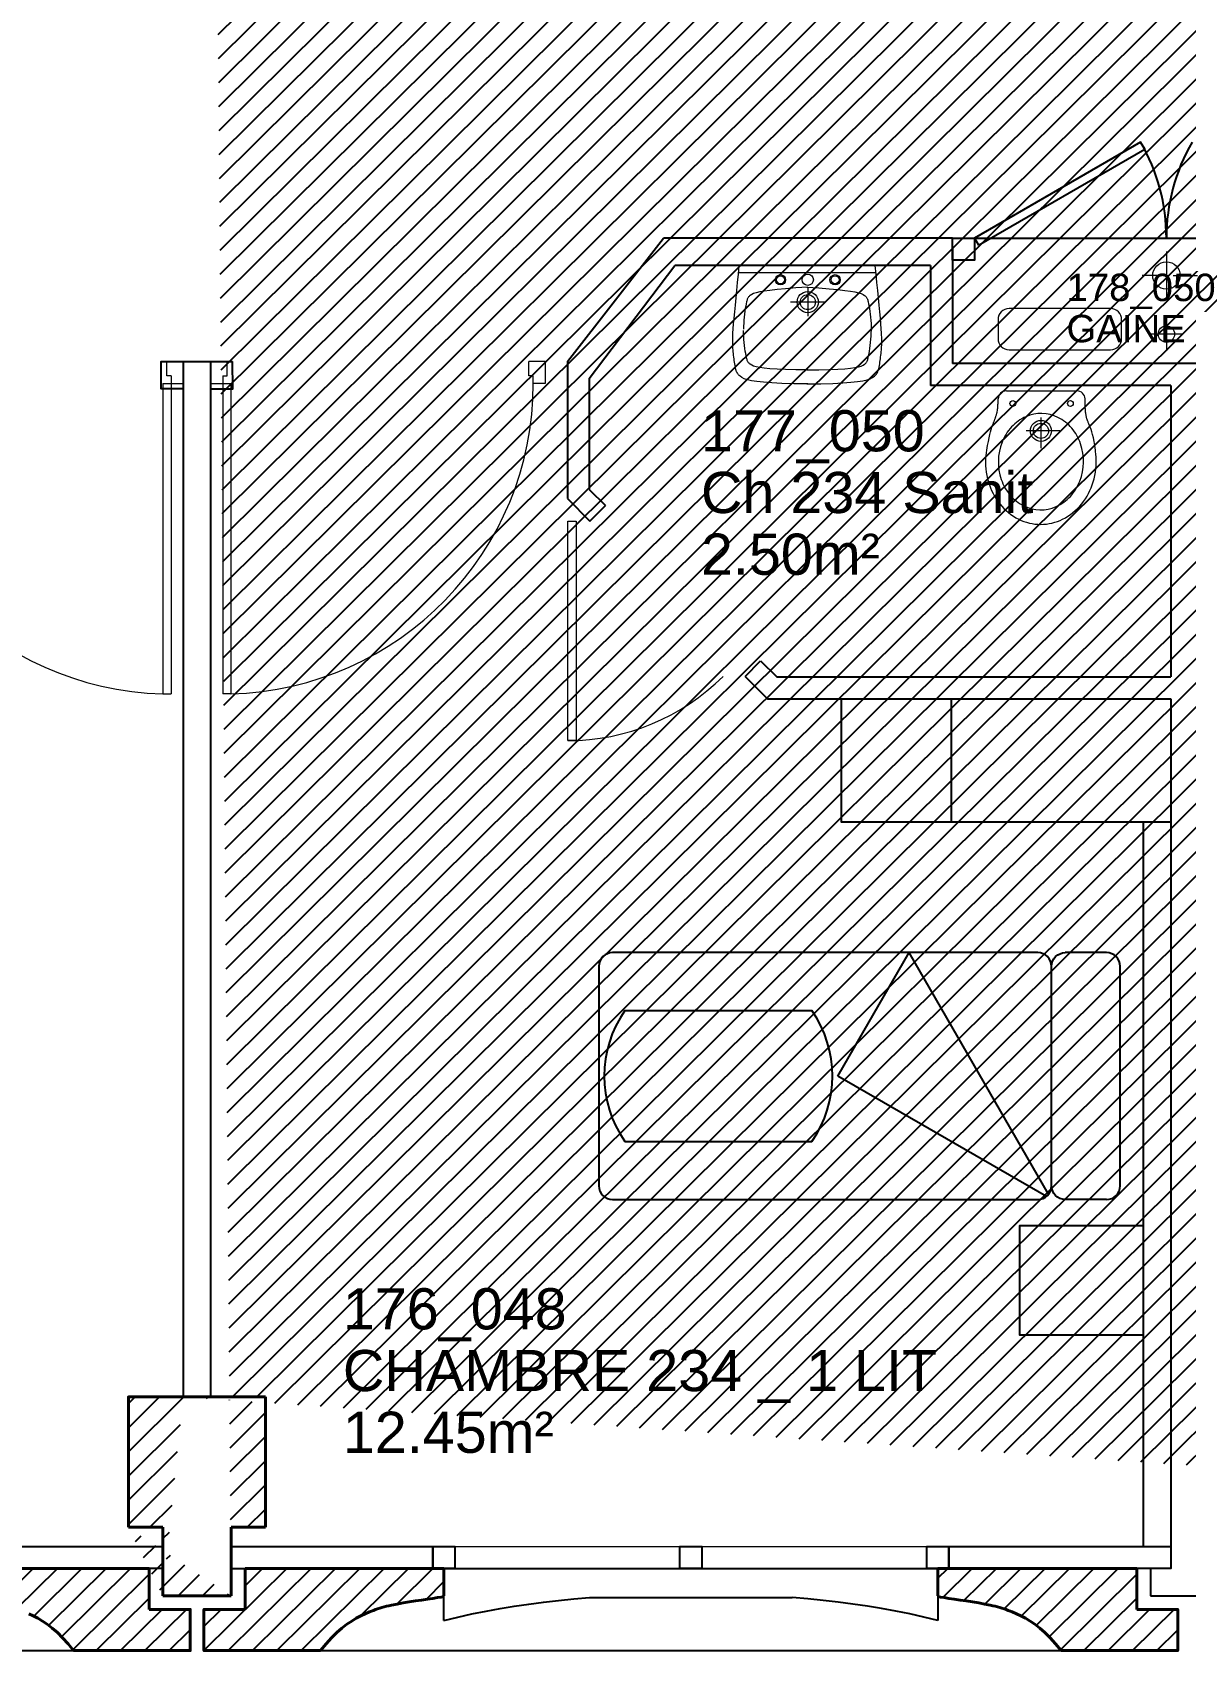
# Model space of a CAD drawing. Header units: millimetres. Extents: x -11 to 211, y -5 to 120.
# Drawn here: x 173.9 to 178.1, y 45.27 to 51.17 of the extents above; entities that cross this region are included whole.
import ezdxf

# ---------------------------------------------------------------- set-up
doc = ezdxf.new("R2010")
doc.units = ezdxf.units.MM
doc.header["$LTSCALE"] = 0.1
doc.header["$MEASUREMENT"] = 0
doc.linetypes.add('CONTINU', pattern=[0])
doc.layers.get('0').update_dxf_attribs({"linetype": 'CONTINUOUS'})
for name, color, linetype in [('400 Lits', 150, 'CONTINUOUS'), ('A_AGENC', 204, 'CONTINUOUS'), ('A_EQMP', 142, 'CONTINUOUS'), ('A_Etiqu_Gaine', 8, 'CONTINUOUS'), ('A_Etiqu_Gaine_ancien', 8, 'CONTINUOUS'), ('A_Etiqu_Gaine_code', 8, 'CONTINUOUS'), ('A_Etiqu_Local', 8, 'CONTINUOUS'), ('A_HACH_STRUC', 7, 'CONTINUOUS'), ('A_MUR_CLOIS', 7, 'CONTINU'), ('A_MURS_ALÈG', 7, 'CONTINU')]:
    doc.layers.add(name, color=color, linetype=linetype)
for name, color, linetype, lineweight in [('A_CHASS', 4, 'CONTINU', 0), ('A_MURS_STRU', 7, 'CONTINU', 40), ('A_PORTE', 8, 'CONTINU', 0), ('A_SANI', 5, 'CONTINU', 0)]:
    doc.layers.add(name, color=color, linetype=linetype, lineweight=lineweight)
doc.styles.add('Attribut', font='arial.ttf')

# ---------------------------------------------------------------- blocks, each defined once
blk = doc.blocks.new('BROCA2-G256')
at = {"layer": '400 Lits', "linetype": 'Continuous'}
for p, q in [((31.970654, 1.825005), (32.230465, 2.275005)), ((32.739193, 1.39386), (32.230465, 2.275005)), ((32.950077, 2.275005), (32.800083, 2.275005)), ((32.75008, 1.425003), (32.75008, 2.225006)), ((32.731224, 1.385891), (31.970654, 1.825005)), ((32.950077, 1.375004), (32.800083, 1.375004))]:
    blk.add_line(p, q, dxfattribs=at)
for points in [[(32.700352, 2.275005), (31.150082, 2.275005, 0.414214), (31.100082, 2.225006), (31.100079, 1.425003, 0.414214), (31.150082, 1.375003), (32.700352, 1.375004)], [(32.700077, 1.375004, 0.414213), (32.750077, 1.425003), (32.75008, 2.225006, 0.414214), (32.700077, 2.275006)], [(32.800083, 1.375004, -0.414213), (32.750083, 1.425003), (32.75008, 2.225006, -0.414214), (32.800083, 2.275006)], [(32.950077, 1.375004, 0.414213), (33.000077, 1.425003), (33.00008, 2.225006, 0.414214), (32.950077, 2.275006)]]:
    blk.add_lwpolyline(points, format="xyb", dxfattribs=at)
blk = doc.blocks.new('A_Etiqu_Local')
at = {"style": 'Attribut', "flags": 1}
for tag, p in [('CODE_HOPITAL', (-0.4463, 1.632)), ('CODE_SITE', (-0.4463, 1.407)), ('CODE_BATIMENT', (-0.4463, 1.182)), ('CODE_SECTEUR', (-0.4463, 0.957)), ('CODE_ETAGE', (-0.4463, 0.732)), ('NOM_NORMALISE', (-0.4463, -0.843)), ('SECTEUR_ACTIVITE', (-0.4463, -1.068)), ('SOUS_SECTEUR_ACTIVITE', (-0.4463, -1.293)), ('VOLUME', (-0.4463, -1.518)), ('SERVICE', (-0.4463, -1.743)), ('CODE_UG', (-0.4463, -1.968)), ('CODE_UA', (-0.4463, -2.193)), ('CODE_POLE', (-0.4463, -2.418)), ('OCCUPANT_EXTERNE', (-0.4463, -2.643)), ('DISPONIBILITE', (-0.4463, -2.868)), ('ACCES_HANDICAPES', (-0.4463, -3.093)), ('NATURE_SOL', (-0.4463, -3.318)), ('RISQUE_LABORATOIRE', (-0.4463, -3.543)), ('AMIANTE', (-0.4463, -3.768))]:
    blk.add_attdef(tag, p, '', height=0.15, dxfattribs=at)
at = {"layer": 'A_Etiqu_Local', "style": 'Attribut'}
for tag, p in [('CODE_PIECE', (-0.4463, 0.282)), ('NOM_USAGE', (-0.4463, 0.057)), ('SURFACE', (-0.4463, -0.168))]:
    blk.add_attdef(tag, p, '', height=0.15, dxfattribs=at)
blk = doc.blocks.new('A_Etiqu_Gaine')
at = {"style": 'Attribut', "flags": 1}
for tag, p in [('CODE_HOPITAL', (-0.4323, 0.8651)), ('CODE_SITE', (-0.4323, 0.7151)), ('CODE_BATIMENT', (-0.4323, 0.5651)), ('CODE_SECTEUR', (-0.4323, 0.4151)), ('CODE_ETAGE', (-0.4323, 0.2651)), ('NOM_NORMALISE', (-0.4323, -0.3349)), ('SECTEUR_ACTIVITE', (-0.4323, -0.4849)), ('SOUS_SECTEUR_ACTIVITE', (-0.4323, -0.6349)), ('SURFACE', (-0.4323, -0.7849)), ('CODE_UG', (-0.4323, -0.9349)), ('CODE_POLE', (-0.4323, -1.0849)), ('AMIANTE', (-0.4323, -1.2349))]:
    blk.add_attdef(tag, p, '', height=0.1, dxfattribs=at)
at = {"layer": 'A_Etiqu_Gaine', "style": 'Attribut'}
blk.add_attdef('NOM_USAGE', (-0.4323, -0.1849), '', height=0.1, dxfattribs=at)
at = {"layer": 'A_Etiqu_Gaine_ancien', "style": 'Attribut'}
blk.add_attdef('CODE_PIECE_ANCIEN', (-0.4323, 0.1151), '', height=0.1, dxfattribs=at)
at = {"layer": 'A_Etiqu_Gaine_code', "style": 'Attribut'}
blk.add_attdef('CODE_PIECE', (-0.4323, -0.0349), '', height=0.1, dxfattribs=at)
blk = doc.blocks.new('BROCA2-G215')
at = {"layer": '400 Lits', "linetype": 'Continuous'}
for p, q in [((24.019503, 2.063558), (24.701082, 2.063558)), ((24.019503, 1.586453), (24.701082, 1.586453))]:
    blk.add_line(p, q, dxfattribs=at)
for start, end in [(145.007771, 214.992539), (325.007913, 34.99193)]:
    blk.add_arc((24.360292, 1.825006), 0.415985, start, end, dxfattribs=at)

msp = doc.modelspace()

# ---------------------------------------------------------------- hatches: boundary and pattern name
at = {"layer": 'A_HACH_STRUC'}
h = msp.add_hatch(dxfattribs=at)
h.set_pattern_fill('ANSI31', color=8, scale=0.5, angle=359.76959, style=0)
h.paths.add_polyline_path([(201.5499, 63.0209), (201.5499, 63.5209), (202.0499, 63.5209), (202.0499, 63.0209)])
h.paths.add_polyline_path([(201.5499, 56.2709), (201.5499, 56.7709), (202.0499, 56.7709), (202.0499, 56.2709)])
h.paths.add_polyline_path([(174.7499, 59.696), (174.2499, 59.696), (174.2499, 60.196), (174.7499, 60.196)], flags=17)
h.paths.add_polyline_path([(181.4499, 52.546), (181.4499, 53.046), (181.9499, 53.046), (181.9499, 52.546)], flags=17)
h.paths.add_polyline_path([(174.7499, 52.546), (174.2499, 52.546), (174.2499, 53.046), (174.7499, 53.046)], flags=17)
h.paths.add_polyline_path([(201.7164, 49.9462), (201.9164, 49.9462), (202.0662, 49.9462), (202.0662, 50.4462), (201.5662, 50.4462), (201.5662, 49.9462)])
h.paths.add_polyline_path([(194.5, 49.9462), (194.7, 49.9462), (194.8499, 49.9462), (194.8499, 50.4462), (194.3499, 50.4462), (194.3499, 49.9462)])
h.paths.add_polyline_path([(194.5, 69.2462), (194.7, 69.2462), (194.8499, 69.2462), (194.8499, 68.7462), (194.3499, 68.7462), (194.3499, 69.2462)])
edge = h.paths.add_edge_path()
edge.add_line((181.6498, 66.5712), (181.7498, 66.5712))
edge.add_line((174.4498, 66.5712), (174.5498, 66.5712))
edge.add_line((181.825, 67.2962), (181.825, 67.0462))
edge.add_line((181.5754, 67.2962), (181.825, 67.2962))
edge.add_line((181.5754, 67.2962), (181.5754, 67.0462))
edge.add_line((181.4499, 67.0462), (181.5754, 67.0462))
edge.add_line((181.4499, 67.0462), (181.4499, 66.5712))
edge.add_line((181.4499, 66.5712), (181.6498, 66.5712))
edge.add_line((181.9499, 67.0462), (181.825, 67.0462))
edge.add_line((181.7498, 66.5712), (181.9499, 66.5712))
edge.add_line((181.9499, 66.5712), (181.9499, 67.0462))
edge.add_line((174.7499, 67.0462), (174.625, 67.0462))
edge.add_line((174.625, 67.2962), (174.625, 67.0462))
edge.add_line((174.5498, 66.5712), (174.7499, 66.5712))
edge.add_line((174.7499, 66.5712), (174.7499, 67.0462))
edge.add_line((174.3753, 67.2962), (174.3753, 67.0462))
edge.add_line((174.2499, 67.0462), (174.3753, 67.0462))
edge.add_line((174.2499, 67.0462), (174.2499, 66.5712))
edge.add_line((174.2499, 66.5712), (174.4498, 66.5712))
edge.add_line((174.3753, 67.2962), (174.625, 67.2962))
edge.add_line((181.6498, 46.1962), (181.9499, 46.1962))
edge.add_line((181.9499, 46.1962), (181.9499, 45.7212))
edge.add_line((181.4499, 45.7212), (181.4499, 46.1962))
edge.add_line((181.4499, 46.1962), (181.6498, 46.1962))
edge.add_line((181.9499, 45.7212), (181.825, 45.7212))
edge.add_line((181.825, 45.4712), (181.825, 45.7212))
edge.add_line((181.5754, 45.4712), (181.825, 45.4712))
edge.add_line((181.5754, 45.4712), (181.5754, 45.7212))
edge.add_line((181.4499, 45.7212), (181.5754, 45.7212))
edge.add_line((174.4498, 46.1962), (174.7499, 46.1962))
edge.add_line((174.7499, 46.1962), (174.7499, 45.7212))
edge.add_line((174.7499, 45.7212), (174.625, 45.7212))
edge.add_line((174.625, 45.4712), (174.625, 45.7212))
edge.add_line((174.2499, 45.7212), (174.2499, 46.1962))
edge.add_line((174.2499, 46.1962), (174.4498, 46.1962))
edge.add_line((174.3753, 45.4712), (174.3753, 45.7212))
edge.add_line((174.2499, 45.7212), (174.3753, 45.7212))
edge.add_line((174.3753, 45.4712), (174.625, 45.4712))
h = msp.add_hatch(dxfattribs=at)
h.set_pattern_fill('ANSI31', color=8, scale=0.5, angle=359.76959, style=0)
h.set_pattern_definition([(44.7696, (173.60019, 45.27117), (-0.044016, 0.0443715), [])])
h.paths.add_polyline_path([(174.3253, 45.5712), (173.6002, 45.5712), (173.6002, 45.4712), (173.6002, 45.4683), (173.6101, 45.4665), (173.624, 45.4643), (173.6409, 45.4617), (173.6603, 45.4589), (173.6816, 45.4557), (173.7039, 45.4524), (173.7268, 45.4488), (173.7494, 45.445), (173.7712, 45.441), (173.7915, 45.4369), (173.8009, 45.4348), (173.8098, 45.4327), (173.8182, 45.4305), (173.8264, 45.4282), (173.8343, 45.4258), (173.8419, 45.4233), (173.8494, 45.4208), (173.8569, 45.418), (173.8643, 45.4152), (173.8718, 45.4122), (173.8872, 45.4056), (173.9032, 45.3981), (173.9196, 45.3893), (173.9366, 45.3791), (173.9541, 45.3671), (173.9722, 45.353), (173.9909, 45.3367), (174.0101, 45.3178), (174.0298, 45.296), (174.0502, 45.2712), (174.4752, 45.2712), (174.4752, 45.4212), (174.3253, 45.4212)])
h = msp.add_hatch(dxfattribs=at)
h.set_pattern_fill('ANSI31', color=8, scale=0.5, angle=359.76959, style=0)
h.set_pattern_definition([(44.7696, (174.52521, 45.27117), (-0.044016, 0.0443715), [])])
h.paths.add_polyline_path([(175.1661, 45.4258), (175.174, 45.4282), (175.1822, 45.4305), (175.1907, 45.4327), (175.1996, 45.4348), (175.2089, 45.4369), (175.2292, 45.441), (175.251, 45.445), (175.2736, 45.4488), (175.2965, 45.4524), (175.3188, 45.4557), (175.3401, 45.4589), (175.3595, 45.4617), (175.3764, 45.4643), (175.3903, 45.4665), (175.4002, 45.4683), (175.4002, 45.5712), (174.6751, 45.5712), (174.6751, 45.4212), (174.5252, 45.4212), (174.5252, 45.2712), (174.9502, 45.2712), (174.9706, 45.296), (174.9903, 45.3178), (175.0095, 45.3367), (175.0282, 45.353), (175.0463, 45.3671), (175.0638, 45.3791), (175.0808, 45.3893), (175.0972, 45.3981), (175.1132, 45.4056), (175.1286, 45.4122), (175.1361, 45.4152), (175.1435, 45.418), (175.151, 45.4208), (175.1585, 45.4233)])
h = msp.add_hatch(dxfattribs=at)
h.set_pattern_fill('ANSI31', color=8, scale=0.5, angle=359.76959, style=0)
h.set_pattern_definition([(44.7696, (177.20019, 45.27117), (-0.044016, 0.0443715), [])])
h.paths.add_polyline_path([(177.9253, 45.5712), (177.2002, 45.5712), (177.2002, 45.4712), (177.2002, 45.4683), (177.2101, 45.4665), (177.224, 45.4643), (177.2409, 45.4617), (177.2603, 45.4589), (177.2816, 45.4557), (177.3039, 45.4524), (177.3268, 45.4488), (177.3494, 45.445), (177.3712, 45.441), (177.3915, 45.4369), (177.4008, 45.4348), (177.4098, 45.4327), (177.4182, 45.4305), (177.4264, 45.4282), (177.4343, 45.4258), (177.4419, 45.4233), (177.4494, 45.4208), (177.4569, 45.418), (177.4643, 45.4152), (177.4718, 45.4122), (177.4872, 45.4056), (177.5032, 45.3981), (177.5196, 45.3893), (177.5366, 45.3791), (177.5541, 45.3671), (177.5722, 45.353), (177.5909, 45.3367), (177.6101, 45.3178), (177.6298, 45.296), (177.6502, 45.2712), (178.0752, 45.2712), (178.0752, 45.4212), (177.9253, 45.4212)])

# ---------------------------------------------------------------- linework, layer by layer
at = {"layer": 'A_AGENC', "color": 8, "linetype": 'Continuous'}
msp.add_line((177.3336, 50.4211), (178.7336, 50.4211), dxfattribs=at)
msp.add_lwpolyline([(177.3486, 50.3951), (177.9548, 50.7451), (177.9398, 50.771), (177.3336, 50.4211)], close=True, dxfattribs=at)
for centre, start, end in [((177.3336, 50.4211), 0.00001, 30.00001), ((178.7336, 50.4211), 150.00001, 180.00001)]:
    msp.add_arc(centre, 0.7, start, end, dxfattribs=at)
at = {"layer": 'A_CHASS', "color": 8, "linetype": 'Continuous'}
for p, q in [((175.4402, 45.6512), (176.2602, 45.6512)), ((176.2602, 45.5712), (175.4402, 45.5712))]:
    msp.add_line(p, q, dxfattribs=at)
at = {"layer": 'A_CHASS', "color": 8}
for p, q in [((176.3402, 45.6512), (177.1602, 45.6512)), ((176.3402, 45.5712), (177.1602, 45.5712))]:
    msp.add_line(p, q, dxfattribs=at)
at = {"layer": 'A_EQMP', "color": 8, "linetype": 'Continuous'}
for p, q in [((177.2499, 48.2911), (177.2499, 48.7411)), ((177.9499, 45.6512), (177.9499, 48.2911))]:
    msp.add_line(p, q, dxfattribs=at)
msp.add_lwpolyline([(178.0499, 48.7411), (178.0499, 48.2911), (176.8499, 48.2911), (176.8499, 48.7411)], close=True, dxfattribs=at)
msp.add_lwpolyline([(177.9499, 46.4212), (177.4999, 46.4212), (177.4999, 46.8212), (177.9499, 46.8212)], dxfattribs=at)
at = {"layer": 'A_MUR_CLOIS', "color": 8, "linetype": 'Continuous'}
for p, q in [((175.8501, 49.9711), (176.2001, 50.4211)), ((177.2536, 50.4211), (176.2001, 50.4211)), ((177.2536, 50.3836), (177.2536, 49.964)), ((175.9301, 49.9096), (176.2415, 50.3211)), ((177.1736, 50.3211), (176.2415, 50.3211)), ((177.1736, 50.3211), (177.1736, 49.884)), ((174.4499, 49.9711), (174.4498, 46.1962)), ((174.5498, 49.9711), (174.5498, 46.1962)), ((175.8501, 49.9711), (175.8501, 49.4711)), ((178.8136, 49.964), (177.2536, 49.964)), ((175.9301, 49.9096), (175.9301, 49.5042)), ((178.0502, 49.884), (177.1736, 49.884)), ((178.0502, 49.884), (178.0502, 48.8211)), ((175.9301, 49.5042), (175.9888, 49.4455)), ((175.8501, 49.4711), (175.9323, 49.3889)), ((175.9323, 49.3889), (175.9888, 49.4455)), ((176.4979, 48.8232), (176.5545, 48.8798)), ((176.5545, 48.8798), (176.6132, 48.8211)), ((176.4979, 48.8232), (176.5801, 48.7411)), ((176.6132, 48.8211), (177.7715, 48.8211)), ((177.7715, 48.8211), (178.0499, 48.8211)), ((176.5801, 48.7411), (177.8941, 48.7411)), ((177.8941, 48.7411), (178.0499, 48.7411)), ((178.0502, 48.7411), (178.0502, 45.5712)), ((177.9754, 45.5712), (177.9754, 45.4712)), ((178.0504, 45.5712), (177.9754, 45.5712)), ((177.9754, 45.4712), (178.225, 45.4712))]:
    msp.add_line(p, q, dxfattribs=at)
for points in [[(177.3336, 50.4211), (177.3336, 50.3411), (177.2536, 50.3411), (177.2536, 50.4211)], [(175.3602, 45.5712), (175.3602, 45.6512), (175.4402, 45.6512), (175.4402, 45.5712)], [(176.2602, 45.5712), (176.2602, 45.6512), (176.3402, 45.6512), (176.3402, 45.5712)], [(177.1602, 45.5712), (177.1602, 45.6512), (177.2402, 45.6512), (177.2402, 45.5712)]]:
    msp.add_lwpolyline(points, close=True, dxfattribs=at)
for points in [[(174.4499, 49.8711), (174.3694, 49.8711), (174.3696, 49.9711), (174.63, 49.9711)], [(174.5498, 49.8711), (174.6301, 49.8711), (174.63, 49.9711)]]:
    msp.add_lwpolyline(points, dxfattribs=at)
at = {"layer": 'A_MUR_CLOIS', "color": 8}
for points in [[(173.6402, 45.5712), (173.6402, 45.6512), (174.3753, 45.6512), (174.3753, 45.5712)], [(177.2402, 45.5712), (177.2402, 45.6512), (178.0502, 45.6512), (178.0502, 45.5712)]]:
    msp.add_lwpolyline(points, close=True, dxfattribs=at)
for points in [[(174.6251, 45.6512), (175.3602, 45.6512), (175.3602, 45.5712)], [(174.6251, 45.6512), (174.6251, 45.5712), (175.3602, 45.5712)]]:
    msp.add_lwpolyline(points, dxfattribs=at)
at = {"layer": 'A_MURS_ALÈG', "color": 8, "ltscale": 200}
for p, q in [((175.9308, 45.4646), (176.6696, 45.4646)), ((171.3502, 45.2712), (174.0502, 45.2712)), ((174.9502, 45.2712), (177.6502, 45.2712))]:
    msp.add_line(p, q, dxfattribs=at)
for points in [[(175.4002, 45.3812), (175.4002, 45.5712), (177.2002, 45.5712), (177.2002, 45.3812)], [(175.4002, 45.3812), (175.4514, 45.3936), (175.5024, 45.405), (175.5535, 45.4153), (175.6048, 45.4247), (175.6567, 45.4332), (175.7093, 45.4408), (175.7627, 45.4477), (175.8174, 45.4539), (175.8733, 45.4595), (175.9308, 45.4646)], [(177.2002, 45.3812), (177.149, 45.3936), (177.098, 45.405), (177.0469, 45.4153), (176.9956, 45.4247), (176.9437, 45.4332), (176.8911, 45.4408), (176.8376, 45.4477), (176.783, 45.4539), (176.7271, 45.4595), (176.6696, 45.4646)]]:
    msp.add_lwpolyline(points, dxfattribs=at)
at = {"layer": 'A_MURS_STRU', "color": 8, "linetype": 'Continuous'}
for p, q in [((174.2499, 45.7212), (174.3753, 45.7212)), ((174.3753, 45.4712), (174.3753, 45.7212)), ((174.625, 45.4712), (174.625, 45.7212)), ((174.7499, 45.7212), (174.625, 45.7212)), ((173.6002, 45.5712), (174.3253, 45.5712)), ((174.3253, 45.4212), (174.3253, 45.5712)), ((174.6751, 45.4212), (174.6751, 45.5712)), ((175.4002, 45.5712), (174.6751, 45.5712)), ((175.4002, 45.4712), (175.4002, 45.5712)), ((177.2002, 45.5712), (177.9253, 45.5712)), ((177.2002, 45.4712), (177.2002, 45.5712)), ((177.9253, 45.4212), (177.9253, 45.5712)), ((174.3753, 45.4712), (174.625, 45.4712))]:
    msp.add_line(p, q, dxfattribs=at)
for points in [[(174.2499, 45.7212), (174.2499, 46.1962), (174.7499, 46.1962)], [(174.7499, 46.1962), (174.7499, 45.7212)], [(174.9502, 45.2712), (174.9706, 45.296), (174.9903, 45.3178), (175.0095, 45.3367), (175.0282, 45.353), (175.0463, 45.3671), (175.0638, 45.3791), (175.0808, 45.3893), (175.0972, 45.3981), (175.1132, 45.4056), (175.1286, 45.4122), (175.1286, 45.4122), (175.1361, 45.4152), (175.1435, 45.418), (175.151, 45.4208), (175.1585, 45.4233), (175.1661, 45.4258), (175.174, 45.4282), (175.1822, 45.4305), (175.1907, 45.4327), (175.1996, 45.4348), (175.2089, 45.4369), (175.2089, 45.4369), (175.2292, 45.441), (175.251, 45.445), (175.2736, 45.4488), (175.2965, 45.4524), (175.3188, 45.4557), (175.3401, 45.4589), (175.3595, 45.4617), (175.3764, 45.4643), (175.3903, 45.4665), (175.4003, 45.4684)], [(177.6502, 45.2712), (177.6298, 45.296), (177.6101, 45.3178), (177.5909, 45.3367), (177.5722, 45.353), (177.5541, 45.3671), (177.5366, 45.3791), (177.5196, 45.3893), (177.5032, 45.3981), (177.4872, 45.4056), (177.4718, 45.4122), (177.4718, 45.4122), (177.4643, 45.4152), (177.4569, 45.418), (177.4494, 45.4208), (177.4419, 45.4233), (177.4343, 45.4258), (177.4264, 45.4282), (177.4182, 45.4305), (177.4098, 45.4327), (177.4008, 45.4348), (177.3915, 45.4369), (177.3915, 45.4369), (177.3712, 45.441), (177.3494, 45.445), (177.3268, 45.4488), (177.3039, 45.4524), (177.2816, 45.4557), (177.2603, 45.4589), (177.2409, 45.4617), (177.224, 45.4643), (177.2101, 45.4665), (177.2001, 45.4684)], [(174.0502, 45.2712), (174.0298, 45.296), (174.0101, 45.3178), (173.9909, 45.3367), (173.9722, 45.353), (173.9541, 45.3671), (173.9366, 45.3791), (173.9196, 45.3893), (173.9032, 45.3981), (173.8872, 45.4056)], [(174.3253, 45.4212), (174.4752, 45.4212), (174.4752, 45.2712), (174.0502, 45.2712)], [(174.6751, 45.4212), (174.5252, 45.4212), (174.5252, 45.2712), (174.9502, 45.2712)], [(177.9253, 45.4212), (178.0752, 45.4212), (178.0752, 45.2712), (177.6502, 45.2712)]]:
    msp.add_lwpolyline(points, dxfattribs=at)
at = {"layer": 'A_PORTE', "color": 8, "linetype": 'Continuous'}
for p, q in [((174.3897, 49.9188), (174.3897, 49.9711)), ((174.4496, 49.9711), (174.3897, 49.9711)), ((174.4057, 49.9188), (174.3897, 49.9188)), ((174.4057, 49.9188), (174.4057, 48.7594)), ((174.4496, 49.9711), (174.4496, 49.8911)), ((174.5498, 49.9711), (174.5498, 49.8911)), ((174.5498, 49.9711), (174.6097, 49.9711)), ((174.5937, 49.9188), (174.5937, 48.7594)), ((174.5937, 49.9188), (174.6097, 49.9188)), ((174.6097, 49.9188), (174.6097, 49.9711)), ((175.7097, 49.9188), (175.7097, 49.9711)), ((175.7696, 49.9711), (175.7097, 49.9711)), ((175.7257, 49.9188), (175.7097, 49.9188)), ((175.7257, 49.8911), (175.7257, 49.9188)), ((175.7696, 49.9711), (175.7696, 49.8911)), ((174.3757, 49.8911), (174.3757, 48.7594)), ((174.3757, 49.8911), (174.4496, 49.8911)), ((174.5498, 49.8911), (174.6237, 49.8911)), ((174.6237, 49.8911), (174.6237, 48.7594)), ((175.7696, 49.8911), (175.7257, 49.8911)), ((174.3757, 48.7594), (174.4057, 48.7594)), ((174.6237, 48.7594), (174.5937, 48.7594))]:
    msp.add_line(p, q, dxfattribs=at)
msp.add_lwpolyline([(175.8818, 49.3889), (175.8818, 48.5889), (175.8518, 48.5889), (175.8518, 49.3889)], close=True, dxfattribs=at)
at = {"layer": 'A_PORTE', "color": 8}
for centre, start, end in [((174.4057, 49.8911), 180, 268.48138), ((174.5937, 49.8911), 271.51862, 360)]:
    msp.add_arc(centre, 1.132, start, end, dxfattribs=at)
at = {"layer": 'A_PORTE', "color": 8, "linetype": 'Continuous'}
msp.add_arc((175.8518, 49.3889), 0.8, 270, 315.00002, dxfattribs=at)
at = {"layer": 'A_SANI', "color": 8, "linetype": 'Continuous'}
for p, q in [((178.0337, 50.3727), (178.0337, 50.197)), ((176.4768, 50.3211), (176.9721, 50.3211)), ((176.4768, 50.2961), (176.9721, 50.2961)), ((178.0337, 50.2848), (177.9458, 50.2848)), ((178.0587, 50.2848), (178.1466, 50.2848)), ((176.5123, 50.2085), (176.5107, 50.2066)), ((176.5143, 50.2102), (176.5123, 50.2085)), ((176.5165, 50.2119), (176.5143, 50.2102)), ((176.5219, 50.2153), (176.5165, 50.2119)), ((176.5291, 50.2185), (176.5219, 50.2153)), ((176.5388, 50.2216), (176.5291, 50.2185)), ((176.5516, 50.2246), (176.5388, 50.2216)), ((176.568, 50.2276), (176.5516, 50.2246)), ((176.5887, 50.2305), (176.568, 50.2276)), ((176.6144, 50.2334), (176.5887, 50.2305)), ((176.6455, 50.2363), (176.6144, 50.2334)), ((176.6827, 50.2392), (176.6455, 50.2363)), ((176.7267, 50.2422), (176.6827, 50.2392)), ((176.7233, 50.2422), (176.7673, 50.2392)), ((176.7264, 50.2386), (176.7264, 50.1365)), ((176.7673, 50.2392), (176.8045, 50.2363)), ((176.8045, 50.2363), (176.8356, 50.2334)), ((176.8356, 50.2334), (176.8612, 50.2305)), ((176.8612, 50.2305), (176.882, 50.2276)), ((176.882, 50.2276), (176.8984, 50.2246)), ((176.8984, 50.2246), (176.9112, 50.2216)), ((176.9112, 50.2216), (176.9209, 50.2185)), ((176.9209, 50.2185), (176.9281, 50.2153)), ((176.9281, 50.2153), (176.9335, 50.2119)), ((176.9335, 50.2119), (176.9357, 50.2102)), ((176.9357, 50.2102), (176.9376, 50.2085)), ((176.9376, 50.2085), (176.9393, 50.2066)), ((176.4972, 50.154), (176.4959, 50.1435)), ((176.4986, 50.164), (176.4972, 50.154)), ((176.5001, 50.1732), (176.4986, 50.164)), ((176.5017, 50.1816), (176.5001, 50.1732)), ((176.5033, 50.1889), (176.5017, 50.1816)), ((176.5041, 50.1921), (176.5033, 50.1889)), ((176.5049, 50.1951), (176.5041, 50.1921)), ((176.5058, 50.1978), (176.5049, 50.1951)), ((176.5068, 50.2002), (176.5058, 50.1978)), ((176.5079, 50.2025), (176.5068, 50.2002)), ((176.5092, 50.2046), (176.5079, 50.2025)), ((176.5107, 50.2066), (176.5092, 50.2046)), ((176.7897, 50.1875), (176.6632, 50.1875)), ((176.9393, 50.2066), (176.9408, 50.2046)), ((176.9408, 50.2046), (176.9421, 50.2025)), ((176.9421, 50.2025), (176.9432, 50.2002)), ((176.9432, 50.2002), (176.9442, 50.1978)), ((176.9442, 50.1978), (176.9451, 50.1951)), ((176.9451, 50.1951), (176.9459, 50.1921)), ((176.9459, 50.1921), (176.9467, 50.1889)), ((176.9467, 50.1889), (176.9483, 50.1816)), ((176.9483, 50.1816), (176.9499, 50.1732)), ((176.9499, 50.1732), (176.9514, 50.1639)), ((176.9514, 50.1639), (176.9528, 50.1539)), ((176.9528, 50.1539), (176.9541, 50.1433)), ((177.8302, 50.164), (177.4602, 50.164)), ((176.4923, 50.0994), (176.492, 50.0886)), ((176.4929, 50.1104), (176.4923, 50.0994)), ((176.4937, 50.1216), (176.4929, 50.1104)), ((176.4947, 50.1327), (176.4937, 50.1216)), ((176.4959, 50.1435), (176.4947, 50.1327)), ((176.9541, 50.1433), (176.9553, 50.1322)), ((176.9553, 50.1322), (176.9563, 50.1208)), ((176.9563, 50.1208), (176.9571, 50.1093)), ((176.9571, 50.1093), (176.9577, 50.0978)), ((176.9577, 50.0978), (176.9581, 50.0864)), ((177.4202, 50.124), (177.4202, 50.054)), ((177.8702, 50.054), (177.8702, 50.124)), ((178.0337, 50.1325), (178.0337, 50.0096)), ((176.4923, 50.0735), (176.492, 50.0843)), ((176.4929, 50.0625), (176.4923, 50.0735)), ((176.4937, 50.0513), (176.4929, 50.0625)), ((176.4947, 50.0402), (176.4937, 50.0513)), ((176.4959, 50.0293), (176.4947, 50.0402)), ((176.9541, 50.0296), (176.9553, 50.0407)), ((176.9553, 50.0407), (176.9563, 50.0521)), ((176.9563, 50.0521), (176.9571, 50.0636)), ((176.9571, 50.0636), (176.9577, 50.0751)), ((176.9577, 50.0751), (176.9581, 50.0865)), ((178.0952, 50.0711), (177.9722, 50.0711)), ((176.4972, 50.0188), (176.4959, 50.0293)), ((176.4986, 50.0089), (176.4972, 50.0188)), ((176.5001, 49.9997), (176.4986, 50.0089)), ((176.5017, 49.9913), (176.5001, 49.9997)), ((176.5033, 49.984), (176.5017, 49.9913)), ((176.5041, 49.9808), (176.5033, 49.984)), ((176.5049, 49.9778), (176.5041, 49.9808)), ((176.5058, 49.9751), (176.5049, 49.9778)), ((176.5068, 49.9727), (176.5058, 49.9751)), ((176.5079, 49.9704), (176.5068, 49.9727)), ((176.9421, 49.9704), (176.9432, 49.9727)), ((176.9432, 49.9727), (176.9442, 49.9751)), ((176.9442, 49.9751), (176.9451, 49.9778)), ((176.9451, 49.9778), (176.9459, 49.9808)), ((176.9459, 49.9808), (176.9467, 49.984)), ((176.9467, 49.984), (176.9483, 49.9913)), ((176.9483, 49.9913), (176.9499, 49.9997)), ((176.9499, 49.9997), (176.9514, 50.009)), ((176.9514, 50.009), (176.9528, 50.019)), ((176.9528, 50.019), (176.9541, 50.0296)), ((177.4602, 50.014), (177.8302, 50.014)), ((176.5092, 49.9683), (176.5079, 49.9704)), ((176.5107, 49.9663), (176.5092, 49.9683)), ((176.5123, 49.9644), (176.5107, 49.9663)), ((176.5143, 49.9627), (176.5123, 49.9644)), ((176.5165, 49.961), (176.5143, 49.9627)), ((176.5219, 49.9576), (176.5165, 49.961)), ((176.5291, 49.9545), (176.5219, 49.9576)), ((176.5388, 49.9516), (176.5291, 49.9545)), ((176.5516, 49.9489), (176.5388, 49.9516)), ((176.568, 49.9465), (176.5516, 49.9489)), ((176.5887, 49.9444), (176.568, 49.9465)), ((176.6144, 49.9427), (176.5887, 49.9444)), ((176.6455, 49.9414), (176.6144, 49.9427)), ((176.6827, 49.9406), (176.6455, 49.9414)), ((176.7267, 49.9402), (176.6827, 49.9406)), ((176.7233, 49.9402), (176.7673, 49.9406)), ((176.7673, 49.9406), (176.8045, 49.9414)), ((176.8045, 49.9414), (176.8356, 49.9427)), ((176.8356, 49.9427), (176.8612, 49.9444)), ((176.8612, 49.9444), (176.882, 49.9465)), ((176.882, 49.9465), (176.8984, 49.9489)), ((176.8984, 49.9489), (176.9112, 49.9516)), ((176.9112, 49.9516), (176.9209, 49.9545)), ((176.9209, 49.9545), (176.9281, 49.9576)), ((176.9281, 49.9576), (176.9335, 49.961)), ((176.9335, 49.961), (176.9357, 49.9627)), ((176.9357, 49.9627), (176.9376, 49.9644)), ((176.9376, 49.9644), (176.9393, 49.9663)), ((176.9393, 49.9663), (176.9408, 49.9683)), ((176.9408, 49.9683), (176.9421, 49.9704)), ((177.4502, 49.864), (177.7073, 49.864)), ((177.4201, 49.832), (177.4202, 49.8352)), ((177.7374, 49.832), (177.7373, 49.8352)), ((177.5763, 49.7671), (177.5763, 49.6548)), ((177.6447, 49.7182), (177.5226, 49.7182))]:
    msp.add_line(p, q, dxfattribs=at)
for points in [[(176.7264, 49.8893), (176.675, 49.8901), (176.6315, 49.8914), (176.595, 49.8931), (176.565, 49.8954), (176.5407, 49.898), (176.5214, 49.9011), (176.5064, 49.9046), (176.4948, 49.9084), (176.4861, 49.9126), (176.4795, 49.9172), (176.4795, 49.9172), (176.4768, 49.9195), (176.4743, 49.922), (176.4722, 49.9247), (176.4703, 49.9275), (176.4686, 49.9306), (176.4671, 49.934), (176.4658, 49.9377), (176.4646, 49.9417), (176.4634, 49.9461), (176.4624, 49.951), (176.4624, 49.951), (176.4613, 49.9563), (176.4603, 49.962), (176.4594, 49.9681), (176.4585, 49.9743), (176.4576, 49.9808), (176.4568, 49.9874), (176.456, 49.9939), (176.4553, 50.0004), (176.4547, 50.0068), (176.4542, 50.013), (176.4542, 50.013), (176.4537, 50.0189), (176.4533, 50.0246), (176.453, 50.0302), (176.4528, 50.0358), (176.4527, 50.0415), (176.4527, 50.0473), (176.4527, 50.0533), (176.4529, 50.0597), (176.4532, 50.0665), (176.4536, 50.0738), (176.4536, 50.0738), (176.4546, 50.0902), (176.4561, 50.1088), (176.4579, 50.1294), (176.46, 50.1521), (176.4624, 50.1765), (176.465, 50.2026), (176.4677, 50.2303), (176.4707, 50.2593), (176.4737, 50.2896), (176.4768, 50.3211)], [(176.7225, 49.8893), (176.7739, 49.8901), (176.8175, 49.8914), (176.8539, 49.8931), (176.8839, 49.8954), (176.9082, 49.898), (176.9275, 49.9011), (176.9426, 49.9046), (176.9541, 49.9084), (176.9628, 49.9126), (176.9694, 49.9172), (176.9694, 49.9172), (176.9722, 49.9195), (176.9746, 49.922), (176.9767, 49.9247), (176.9786, 49.9275), (176.9803, 49.9306), (176.9818, 49.934), (176.9831, 49.9377), (176.9844, 49.9417), (176.9855, 49.9461), (176.9866, 49.951), (176.9866, 49.951), (176.9876, 49.9563), (176.9886, 49.962), (176.9895, 49.9681), (176.9905, 49.9743), (176.9913, 49.9808), (176.9921, 49.9874), (176.9929, 49.9939), (176.9936, 50.0004), (176.9942, 50.0068), (176.9947, 50.013), (176.9947, 50.013), (176.9952, 50.0189), (176.9956, 50.0246), (176.9959, 50.0302), (176.9961, 50.0358), (176.9962, 50.0415), (176.9962, 50.0473), (176.9962, 50.0533), (176.996, 50.0597), (176.9957, 50.0665), (176.9954, 50.0738), (176.9954, 50.0738), (176.9943, 50.0902), (176.9928, 50.1088), (176.991, 50.1294), (176.9889, 50.1521), (176.9866, 50.1765), (176.984, 50.2026), (176.9812, 50.2303), (176.9782, 50.2593), (176.9752, 50.2896), (176.9721, 50.3211)], [(177.3761, 49.6279), (177.379, 49.6473), (177.3819, 49.6645), (177.3848, 49.6796), (177.3876, 49.693), (177.3904, 49.7046), (177.393, 49.7147), (177.3955, 49.7235), (177.3979, 49.7311), (177.4001, 49.7377), (177.4022, 49.7435), (177.4022, 49.7435), (177.4031, 49.7461), (177.404, 49.7485), (177.4049, 49.7509), (177.4057, 49.7531), (177.4065, 49.7552), (177.4073, 49.7573), (177.4081, 49.7594), (177.4088, 49.7614), (177.4096, 49.7635), (177.4103, 49.7655), (177.4103, 49.7655), (177.411, 49.7677), (177.4118, 49.7699), (177.4125, 49.7721), (177.4132, 49.7743), (177.4139, 49.7766), (177.4145, 49.7789), (177.4151, 49.7811), (177.4157, 49.7834), (177.4163, 49.7857), (177.4168, 49.788), (177.4168, 49.788), (177.4177, 49.7924), (177.4184, 49.7967), (177.4189, 49.801), (177.4194, 49.8053), (177.4197, 49.8095), (177.4198, 49.8138), (177.42, 49.8182), (177.42, 49.8227), (177.4201, 49.8273), (177.4201, 49.832)], [(177.7765, 49.6279), (177.7748, 49.6473), (177.7727, 49.6645), (177.7703, 49.6796), (177.7676, 49.693), (177.7648, 49.7046), (177.7619, 49.7147), (177.7589, 49.7235), (177.7561, 49.7311), (177.7534, 49.7377), (177.751, 49.7435), (177.751, 49.7435), (177.7499, 49.7461), (177.7489, 49.7485), (177.7479, 49.7509), (177.7471, 49.7531), (177.7462, 49.7552), (177.7455, 49.7573), (177.7448, 49.7594), (177.7441, 49.7614), (177.7435, 49.7635), (177.7429, 49.7655), (177.7429, 49.7655), (177.7424, 49.7677), (177.7419, 49.7699), (177.7414, 49.7721), (177.741, 49.7743), (177.7406, 49.7766), (177.7403, 49.7789), (177.7399, 49.7811), (177.7396, 49.7834), (177.7393, 49.7857), (177.7391, 49.788), (177.7391, 49.788), (177.7386, 49.7924), (177.7383, 49.7967), (177.738, 49.801), (177.7378, 49.8053), (177.7376, 49.8095), (177.7375, 49.8138), (177.7375, 49.8182), (177.7375, 49.8227), (177.7374, 49.8273), (177.7374, 49.832)]]:
    msp.add_lwpolyline(points, dxfattribs=at)
for points in [[(177.6314, 49.442, 0.102556), (177.6835, 49.4794, 0.093461), (177.7181, 49.5347, 0.177131), (177.7209, 49.6712, 0.093461), (177.6887, 49.7279, 0.102556), (177.6381, 49.7675, 0.222933), (177.5212, 49.7699, 0.102556), (177.4691, 49.7325, 0.093461), (177.4346, 49.6771, 0.177284), (177.4317, 49.5407, 0.093461), (177.464, 49.4839, 0.102556), (177.5145, 49.4444, 0.22278), (177.6314, 49.442)], [(177.3754, 49.6272, 0.092772), (177.3848, 49.5322, 0.098236), (177.4264, 49.452, 0.108258), (177.4952, 49.3963, 0.11669), (177.5753, 49.3774, 0.116228), (177.6554, 49.3963, 0.107322), (177.7249, 49.452, 0.097518), (177.7672, 49.5323, 0.092603), (177.7774, 49.6272, 0.094447)]]:
    msp.add_lwpolyline(points, format="xyb", dxfattribs=at)
for centre, radius in [((178.0337, 50.2848), 0.05), ((176.6269, 50.269), 0.0189), ((176.6269, 50.269), 0.0144), ((176.7264, 50.269), 0.0204), ((176.8259, 50.269), 0.0189), ((176.8259, 50.269), 0.0144), ((176.7264, 50.1875), 0.0387), ((176.7264, 50.1875), 0.0274), ((178.0337, 50.0711), 0.03), ((177.4738, 49.8179), 0.0105), ((177.6837, 49.8179), 0.0105), ((177.5763, 49.7182), 0.0383), ((177.5763, 49.7182), 0.0276)]:
    msp.add_circle(centre, radius, dxfattribs=at)
for centre, radius, start, end in [((177.4602, 50.124), 0.04, 90.00006, 179.99994), ((177.8302, 50.124), 0.04, 359.99996, 90.00004), ((177.4602, 50.054), 0.04, 179.99996, 270.00004), ((177.8302, 50.054), 0.04, 270.00067, 0.00076), ((177.4502, 49.834), 0.03, 90, 177.81647), ((177.7073, 49.834), 0.03, 2.18352, 90)]:
    msp.add_arc(centre, radius, start, end, dxfattribs=at)

# ---------------------------------------------------------------- block references
at = {"layer": 'A_EQMP', "color": 8}
for name, p in [('BROCA2-G256', (144.8651, 45.5409)), ('BROCA2-G215', (152.0402, 45.5409))]:
    msp.add_blockref(name, p, dxfattribs=at)
at = {"layer": 'A_Etiqu_Gaine', "color": 8}
msp.add_blockref('A_Etiqu_Gaine', (178.1018, 50.2261), dxfattribs=at).add_auto_attribs({'CODE_PIECE': '178_050', 'NOM_USAGE': 'GAINE TEC'})
at = {"layer": 'A_Etiqu_Local', "color": 8}
ref = msp.add_blockref('A_Etiqu_Local', (176.7834, 49.3616), dxfattribs=at)
ref.add_attrib('CODE_PIECE', '177_050', (176.337, 49.6435), dxfattribs={"height": 0.15, "style": 'Attribut'})
ref.add_attrib('NOM_USAGE', 'Ch 234 Sanit', (176.337, 49.4185), dxfattribs={"height": 0.15, "style": 'Attribut'})
ref.add_attrib('SURFACE', '2.50m²', (176.337, 49.1935), dxfattribs={"height": 0.15, "style": 'Attribut'})
ref = msp.add_blockref('A_Etiqu_Local', (175.4781, 46.1604), dxfattribs=at)
ref.add_attrib('CODE_PIECE', '176_048', (175.0317, 46.4423), dxfattribs={"height": 0.15, "style": 'Attribut'})
ref.add_attrib('NOM_USAGE', 'CHAMBRE 234 _ 1 LIT', (175.0317, 46.2173), dxfattribs={"height": 0.15, "style": 'Attribut'})
ref.add_attrib('SURFACE', '12.45m²', (175.0317, 45.9923), dxfattribs={"height": 0.15, "style": 'Attribut'})

doc.saveas('drawing.dxf')
